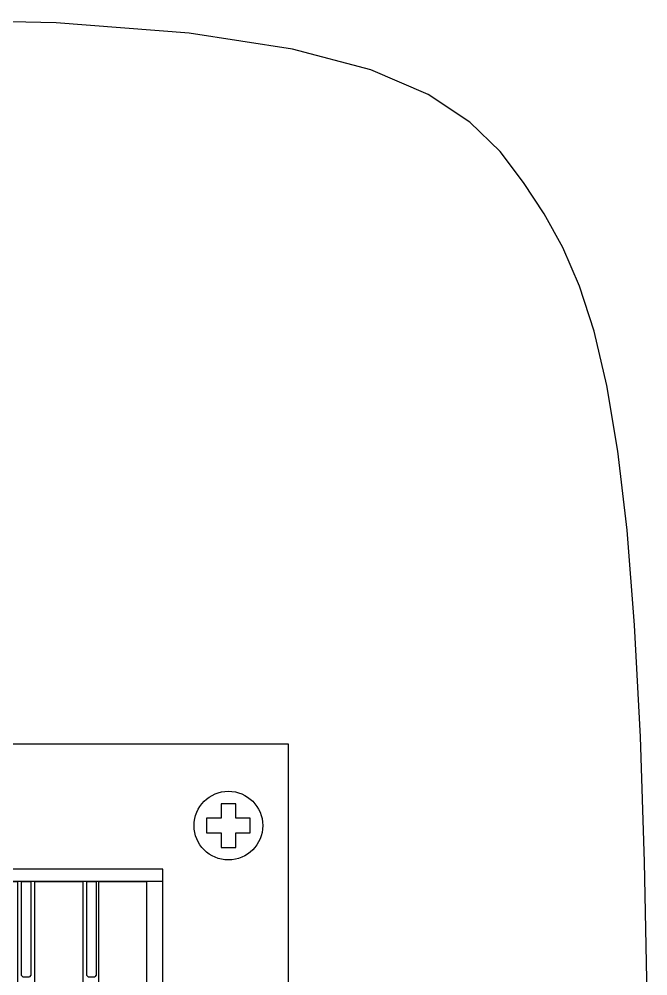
# Model space of a CAD drawing. Header units: millimetres. Extents: x -2296 to 86409, y -5695 to 20115.
# Drawn here: x 53114.5 to 53401.9, y 19677 to 20114.5 of the extents above; entities that cross this region are included whole.
import ezdxf

# ---------------------------------------------------------------- set-up
doc = ezdxf.new("R2010")
doc.units = ezdxf.units.MM
doc.layers.add('Line_RIGHT', color=1, linetype='Continuous')

# ---------------------------------------------------------------- blocks, each defined once
blk = doc.blocks.new('ligadores- FIJI 6')
for p, q in [((-136.6, 159.59), (-28.39, 159.59)), ((-103.1, 159.59), (-128.15, 159.59)), ((-128.15, 159.59), (-128.15, 101.36)), ((-103.1, 159.59), (-103.1, 101.36)), ((-101.95, 159.59), (-101.95, 110.88)), ((-97.02, 159.59), (-101.95, 159.59)), ((-97.02, 159.59), (-97.02, 110.88)), ((-69.97, 159.59), (-95.02, 159.59)), ((-95.02, 159.59), (-95.02, 101.36)), ((-69.97, 159.59), (-69.97, 101.36)), ((-67.97, 159.59), (-67.97, 110.88)), ((-63.04, 159.59), (-67.97, 159.59)), ((-63.04, 159.59), (-63.04, 110.88)), ((-35.99, 159.59), (-61.04, 159.59)), ((-61.04, 159.59), (-61.04, 101.36)), ((-35.99, 159.59), (-35.99, 101.36)), ((136.6, 159.59), (28.39, 159.59)), ((35.99, 159.59), (61.04, 159.59)), ((35.99, 159.59), (35.99, 101.36)), ((61.04, 159.59), (61.04, 101.36)), ((63.04, 159.59), (63.04, 110.88)), ((63.04, 159.59), (67.97, 159.59)), ((67.97, 159.59), (67.97, 110.88)), ((69.97, 159.59), (95.02, 159.59)), ((69.97, 159.59), (69.97, 101.36)), ((95.02, 159.59), (95.02, 101.36)), ((97.02, 159.59), (97.02, 110.88)), ((97.02, 159.59), (101.95, 159.59)), ((101.95, 159.59), (101.95, 110.88)), ((103.1, 159.59), (128.15, 159.59)), ((103.1, 159.59), (103.1, 101.36)), ((128.15, 159.59), (128.15, 101.36)), ((-101.95, 110.88), (-101.23, 110.14)), ((-97.73, 110.14), (-101.23, 110.14)), ((-97.02, 110.88), (-97.73, 110.14)), ((-67.97, 110.88), (-67.26, 110.14)), ((-63.76, 110.14), (-67.26, 110.14)), ((-63.04, 110.88), (-63.76, 110.14)), ((63.04, 110.88), (63.76, 110.14)), ((63.76, 110.14), (67.26, 110.14)), ((67.97, 110.88), (67.26, 110.14)), ((97.02, 110.88), (97.73, 110.14)), ((97.73, 110.14), (101.23, 110.14)), ((101.95, 110.88), (101.23, 110.14)), ((-128.15, 101.36), (-124.39, 98.97)), ((-103.1, 101.36), (-106.86, 98.97)), ((-95.02, 101.36), (-91.26, 98.97)), ((-69.97, 101.36), (-73.73, 98.97)), ((-61.04, 101.36), (-57.29, 98.97)), ((-35.99, 101.36), (-39.75, 98.97)), ((35.99, 101.36), (39.75, 98.97)), ((61.04, 101.36), (57.29, 98.97)), ((69.97, 101.36), (73.73, 98.97)), ((95.02, 101.36), (91.26, 98.97)), ((103.1, 101.36), (106.86, 98.97)), ((128.15, 101.36), (124.39, 98.97)), ((-106.86, 98.97), (-124.39, 98.97)), ((-73.73, 98.97), (-91.26, 98.97)), ((-39.75, 98.97), (-57.29, 98.97)), ((39.75, 98.97), (57.29, 98.97)), ((73.73, 98.97), (91.26, 98.97)), ((106.86, 98.97), (124.39, 98.97))]:
    blk.add_line(p, q)
for points in [[(-201.74, 231.22), (201.74, 231.22), (201.74, 0), (-201.74, 0)], [(-136.6, 166.08), (-28.39, 166.08), (-28.39, 65.15), (-136.6, 65.15)], [(136.6, 166.08), (28.39, 166.08), (28.39, 65.15), (136.6, 65.15)]]:
    blk.add_lwpolyline(points, close=True)
for points in [[(-174.54, 192.54), (-174.54, 200.06), (-166.93, 200.06), (-166.93, 192.54)], [(174.54, 192.54), (174.54, 200.06), (166.93, 200.06), (166.93, 192.54)], [(-174.54, 184.93), (-182.05, 184.93), (-182.05, 192.54), (-174.54, 192.54)], [(-166.93, 192.54), (-159.41, 192.54), (-159.41, 184.93), (-166.93, 184.93)], [(166.93, 192.54), (159.41, 192.54), (159.41, 184.93), (166.93, 184.93)], [(174.54, 184.93), (182.05, 184.93), (182.05, 192.54), (174.54, 192.54)], [(-166.93, 184.93), (-166.93, 177.42), (-174.54, 177.42), (-174.54, 184.93)], [(166.93, 184.93), (166.93, 177.42), (174.54, 177.42), (174.54, 184.93)], [(-166.93, 46.29), (-166.93, 53.81), (-174.54, 53.81), (-174.54, 46.29)], [(166.93, 46.29), (166.93, 53.81), (174.54, 53.81), (174.54, 46.29)], [(-174.54, 46.29), (-182.05, 46.29), (-182.05, 38.68), (-174.54, 38.68)], [(-166.93, 38.68), (-159.41, 38.68), (-159.41, 46.29), (-166.93, 46.29)], [(166.93, 38.68), (159.41, 38.68), (159.41, 46.29), (166.93, 46.29)], [(174.54, 46.29), (182.05, 46.29), (182.05, 38.68), (174.54, 38.68)], [(-174.54, 38.68), (-174.54, 31.17), (-166.93, 31.17), (-166.93, 38.68)], [(174.54, 38.68), (174.54, 31.17), (166.93, 31.17), (166.93, 38.68)]]:
    blk.add_lwpolyline(points)
for centre in [(-170.73, 188.74), (170.73, 188.74), (-170.73, 42.49), (170.73, 42.49)]:
    blk.add_circle(centre, 17.86)
blk = doc.blocks.new('Fiji 6- costas')
for points in [[(-20.2, -5173.6), (-670.2, -5159.5), (-1186.7, -5119.6), (-1587.5, -5057.6), (-1890.6, -4976.9), (-2113.9, -4881.2), (-2275.3, -4774.1), (-2392.7, -4659.1), (-2484, -4539.9), (-2564.1, -4417.9), (-2636.4, -4286.7), (-2700.9, -4137.5), (-2757.8, -3961.8), (-2807.5, -3750.9), (-2850.1, -3496.2), (-2885.7, -3189.1), (-2914.8, -2820.9), (-2937.3, -2387.4), (-2953.4, -1901.6), (-2963.1, -1381), (-2966.3, -843), (-2963.1, -305), (-2953.4, 215.6), (-2937.3, 701.4), (-2914.8, 1134.9), (-2885.7, 1503.1), (-2850.1, 1810.2), (-2807.5, 2064.9), (-2757.8, 2275.8), (-2700.9, 2451.5), (-2636.4, 2600.7), (-2564.1, 2731.9), (-2484, 2853.9), (-2392.7, 2973.1), (-2275.3, 3088.1), (-2113.9, 3195.2), (-1890.6, 3290.9), (-1587.5, 3371.6), (-1186.7, 3433.6), (-670.2, 3473.5), (-20.2, 3487.6)], [(-20.2, -5173.6), (629.9, -5159.5), (1146.3, -5119.6), (1547.2, -5057.6), (1850.3, -4976.9), (2073.6, -4881.2), (2235, -4774.1), (2352.3, -4659.1), (2443.7, -4539.9), (2523.8, -4417.9), (2596.1, -4286.7), (2660.6, -4137.5), (2717.5, -3961.8), (2767.2, -3750.9), (2809.7, -3496.2), (2845.4, -3189.1), (2874.5, -2820.9), (2897, -2387.4), (2913.1, -1901.6), (2922.8, -1381), (2926, -843), (2922.8, -305), (2913.1, 215.6), (2897, 701.4), (2874.5, 1134.9), (2845.4, 1503.1), (2809.7, 1810.2), (2767.2, 2064.9), (2717.5, 2275.8), (2660.6, 2451.5), (2596.1, 2600.7), (2523.8, 2731.9), (2443.7, 2853.9), (2352.3, 2973.1), (2235, 3088.1), (2073.6, 3195.2), (1850.3, 3290.9), (1547.2, 3371.6), (1146.3, 3433.6), (629.9, 3473.5), (-20.2, 3487.6)]]:
    blk.add_lwpolyline(points)
at = {"xscale": 7.464270465856922, "yscale": 7.464270465856922, "zscale": 7.464270465856922}
blk.add_blockref('ligadores- FIJI 6', (23.7, -1052.1), dxfattribs=at)

msp = doc.modelspace()

# ---------------------------------------------------------------- block references
at = {"layer": 'Line_RIGHT', "lineweight": 100, "xscale": 0.1177968742603798, "yscale": 0.1177968742603798, "zscale": 0.1177968742603798}
msp.add_blockref('Fiji 6- costas', (53057.223, 19703.704), dxfattribs=at)

doc.saveas('drawing.dxf')
